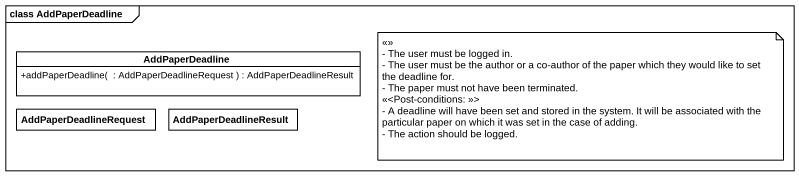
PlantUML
@startuml
mainframe class AddPaperDeadline
hide circle
hide empty members
skinparam classAttributeIconSize 0
class AddPaperDeadline {
  +addPaperDeadline(  : AddPaperDeadlineRequest ) : AddPaperDeadlineResult
}
class AddPaperDeadlineRequest
class AddPaperDeadlineResult
note as N1
  <<>>
  - The user must be logged in.
  - The user must be the author or a co-author of the paper which they would like to set the deadline for.
  - The paper must not have been terminated.
  <<<Post-conditions: >>>
  - A deadline will have been set and stored in the system. It will be associated with the particular paper on which it was set in the case of adding.
  - The action should be logged.
end note
@enduml
